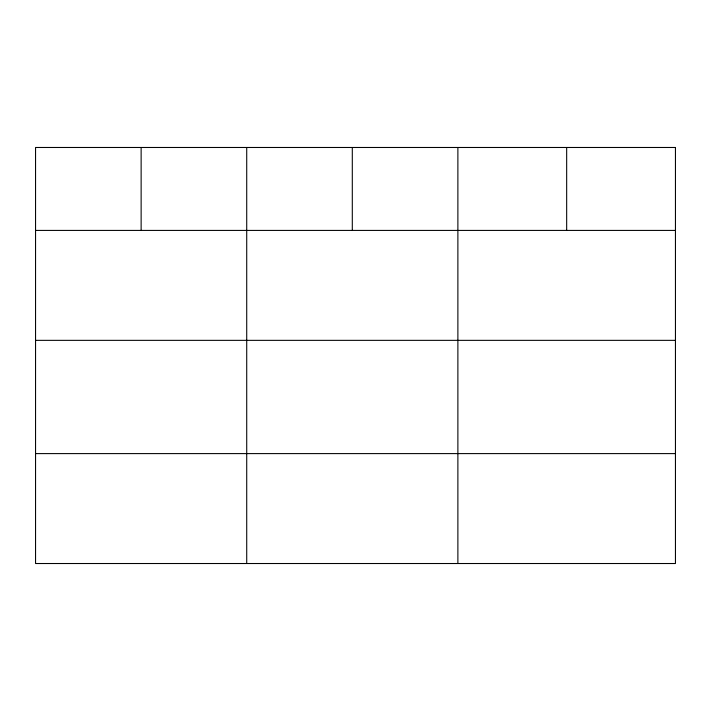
<?xml version="1.0" encoding="UTF-8"?>
<svg xmlns="http://www.w3.org/2000/svg" width="711" height="711" viewBox="0 0 711 711"><rect width="100%" height="100%" fill="white"/><g stroke="black" fill="none" stroke-linecap="round" stroke-linejoin="round"><path stroke-width="1.07" d="M35.55 230.417L675.45 230.417M35.55 340.347L675.45 340.347M35.55 453.6L675.45 453.6M566.667 147.479L566.667 230.417M457.884 147.479L457.884 563.521M352.3 147.479L352.3 230.417M246.717 147.479L246.717 563.521M141.134 147.479L141.134 230.417M675.45 147.479L35.55 147.479L35.55 563.521L675.45 563.521L675.45 147.479"/></g></svg>
